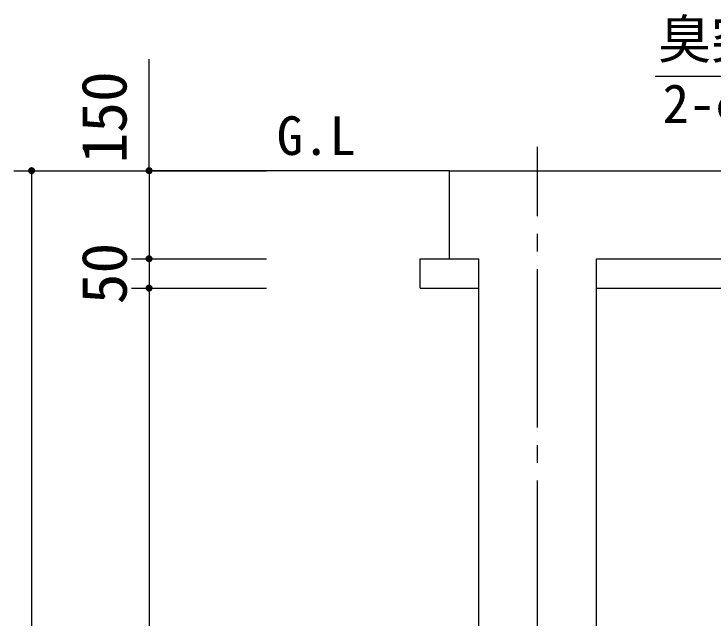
# Model space of a CAD drawing. Units: millimetres, scale not verified. Extents: x -8910 to 8910, y -6308 to 6308.
# Drawn here: x -659 to 533, y -2531 to -1502 of the extents above; entities that cross this region are included whole.
import ezdxf
from ezdxf.enums import TextEntityAlignment as Align

# ---------------------------------------------------------------- set-up
doc = ezdxf.new("R2010")
doc.units = ezdxf.units.MM
doc.header["$LTSCALE"] = 30
doc.linetypes.add('CHAIN2', pattern=[12, 9, -1, 1, -1])
for name, color, linetype, lineweight in [('0-0_製作', 5, 'Continuous', 25), ('0-1_空気管', 3, 'Continuous', 25), ('0-B_機器', 2, 'Continuous', 25), ('0-D_文字', 7, 'Continuous', 25), ('0-E_08', 2, 'Continuous', 25)]:
    doc.layers.add(name, color=color, linetype=linetype, lineweight=lineweight)
doc.styles.add('ＭＳ ゴシック', font='')
doc.styles.get('ＭＳ ゴシック').set_extended_font_data('MS Gothic')

msp = doc.modelspace()

# ---------------------------------------------------------------- linework, layer by layer
at = {"layer": '0-0_製作', "color": 2}
msp.add_line((-428.83, -1768.88), (-428.83, -1578.91), dxfattribs=at)
at = {"layer": '0-0_製作'}
for points in [[(-634.26, -1766.32), (-628.83, -1762.88), (-628.83, -1768.88)], [(-633.9, -1765.66), (-628.83, -1762.88), (-634.26, -1766.32)], [(-633.45, -1765.05), (-628.83, -1762.88), (-633.9, -1765.66)], [(-632.94, -1764.5), (-628.83, -1762.88), (-633.45, -1765.05)], [(-632.36, -1764.02), (-628.83, -1762.88), (-632.94, -1764.5)], [(-631.72, -1763.62), (-628.83, -1762.88), (-632.36, -1764.02)], [(-631.04, -1763.3), (-628.83, -1762.88), (-631.72, -1763.62)], [(-630.32, -1763.06), (-628.83, -1762.88), (-631.04, -1763.3)], [(-629.58, -1762.92), (-628.83, -1762.88), (-630.32, -1763.06)], [(-628.83, -1762.88), (-622.83, -1768.88), (-628.83, -1768.88)], [(-628.83, -1762.88), (-622.88, -1768.12), (-622.83, -1768.88)], [(-628.83, -1762.88), (-623.02, -1767.38), (-622.88, -1768.12)], [(-628.83, -1762.88), (-623.25, -1766.67), (-623.02, -1767.38)], [(-628.83, -1762.88), (-623.57, -1765.99), (-623.25, -1766.67)], [(-628.83, -1762.88), (-623.98, -1765.35), (-623.57, -1765.99)], [(-628.83, -1762.88), (-624.46, -1764.77), (-623.98, -1765.35)], [(-628.83, -1762.88), (-625.01, -1764.25), (-624.46, -1764.77)], [(-628.83, -1762.88), (-625.62, -1763.81), (-625.01, -1764.25)], [(-628.45, -1762.89), (-625.62, -1763.81), (-628.83, -1762.88)], [(-627.71, -1762.98), (-625.62, -1763.81), (-628.45, -1762.89)], [(-627.71, -1762.98), (-626.28, -1763.45), (-625.62, -1763.81)], [(-626.98, -1763.17), (-626.28, -1763.45), (-627.71, -1762.98)], [(-434.54, -1767.02), (-428.83, -1762.88), (-428.83, -1768.88)], [(-434.26, -1766.32), (-428.83, -1762.88), (-434.54, -1767.02)], [(-433.9, -1765.66), (-428.83, -1762.88), (-434.26, -1766.32)], [(-433.45, -1765.05), (-428.83, -1762.88), (-433.9, -1765.66)], [(-432.94, -1764.5), (-428.83, -1762.88), (-433.45, -1765.05)], [(-432.36, -1764.02), (-428.83, -1762.88), (-432.94, -1764.5)], [(-431.72, -1763.62), (-428.83, -1762.88), (-432.36, -1764.02)], [(-431.04, -1763.3), (-428.83, -1762.88), (-431.72, -1763.62)], [(-430.32, -1763.06), (-428.83, -1762.88), (-431.04, -1763.3)], [(-429.58, -1762.92), (-428.83, -1762.88), (-430.32, -1763.06)], [(-428.83, -1762.88), (-422.83, -1768.88), (-428.83, -1768.88)], [(-428.83, -1762.88), (-422.88, -1768.12), (-422.83, -1768.88)], [(-428.83, -1762.88), (-423.02, -1767.38), (-422.88, -1768.12)], [(-428.83, -1762.88), (-423.25, -1766.67), (-423.02, -1767.38)], [(-428.83, -1762.88), (-423.57, -1765.99), (-423.25, -1766.67)], [(-428.83, -1762.88), (-423.98, -1765.35), (-423.57, -1765.99)], [(-428.83, -1762.88), (-424.46, -1764.77), (-423.98, -1765.35)], [(-428.83, -1762.88), (-425.01, -1764.25), (-424.46, -1764.77)], [(-428.83, -1762.88), (-425.62, -1763.81), (-425.01, -1764.25)], [(-428.83, -1762.88), (-426.28, -1763.45), (-425.62, -1763.81)], [(-428.45, -1762.89), (-426.28, -1763.45), (-428.83, -1762.88)], [(-428.45, -1762.89), (-426.98, -1763.17), (-426.28, -1763.45)], [(-427.71, -1762.98), (-426.98, -1763.17), (-428.45, -1762.89)], [(-634.82, -1768.5), (-628.83, -1768.88), (-634.83, -1768.88)], [(-634.83, -1768.88), (-628.83, -1768.88), (-634.78, -1769.63)], [(-634.72, -1767.75), (-628.83, -1768.88), (-634.82, -1768.5)], [(-634.78, -1769.63), (-628.83, -1768.88), (-634.64, -1770.37)], [(-634.54, -1767.02), (-628.83, -1768.88), (-634.72, -1767.75)], [(-634.64, -1770.37), (-628.83, -1768.88), (-634.41, -1771.08)], [(-634.26, -1766.32), (-628.83, -1768.88), (-634.54, -1767.02)], [(-634.41, -1771.08), (-628.83, -1768.88), (-634.09, -1771.77)], [(-634.09, -1771.77), (-628.83, -1768.88), (-633.69, -1772.4)], [(-633.69, -1772.4), (-628.83, -1768.88), (-633.2, -1772.98)], [(-633.2, -1772.98), (-628.83, -1768.88), (-632.66, -1773.5)], [(-632.66, -1773.5), (-628.83, -1768.88), (-628.83, -1774.88)], [(-632.66, -1773.5), (-629.21, -1774.86), (-632.05, -1773.94)], [(-632.66, -1773.5), (-628.83, -1774.88), (-629.21, -1774.86)], [(-632.05, -1773.94), (-629.96, -1774.77), (-631.39, -1774.3)], [(-632.05, -1773.94), (-629.21, -1774.86), (-629.96, -1774.77)], [(-631.39, -1774.3), (-629.96, -1774.77), (-630.69, -1774.58)], [(-628.83, -1768.88), (-628.08, -1774.83), (-628.83, -1774.88)], [(-628.83, -1768.88), (-627.34, -1774.69), (-628.08, -1774.83)], [(-628.83, -1768.88), (-626.62, -1774.45), (-627.34, -1774.69)], [(-628.83, -1768.88), (-625.94, -1774.13), (-626.62, -1774.45)], [(-628.83, -1768.88), (-625.3, -1773.73), (-625.94, -1774.13)], [(-628.83, -1768.88), (-624.72, -1773.25), (-625.3, -1773.73)], [(-628.83, -1768.88), (-624.21, -1772.7), (-624.72, -1773.25)], [(-628.83, -1768.88), (-623.77, -1772.09), (-624.21, -1772.7)], [(-628.83, -1768.88), (-623.4, -1771.43), (-623.77, -1772.09)], [(-628.83, -1768.88), (-623.12, -1770.73), (-623.4, -1771.43)], [(-622.83, -1768.88), (-623.12, -1770.73), (-628.83, -1768.88)], [(-622.83, -1768.88), (-622.94, -1770), (-623.12, -1770.73)], [(-622.83, -1768.88), (-622.84, -1769.25), (-622.94, -1770)], [(-434.82, -1768.5), (-428.83, -1768.88), (-434.83, -1768.88)], [(-434.83, -1768.88), (-428.83, -1768.88), (-434.78, -1769.63)], [(-434.72, -1767.75), (-428.83, -1768.88), (-434.82, -1768.5)], [(-434.78, -1769.63), (-428.83, -1768.88), (-434.64, -1770.37)], [(-434.54, -1767.02), (-428.83, -1768.88), (-434.72, -1767.75)], [(-434.64, -1770.37), (-428.83, -1768.88), (-434.41, -1771.08)], [(-434.41, -1771.08), (-428.83, -1768.88), (-434.09, -1771.77)], [(-434.09, -1771.77), (-428.83, -1768.88), (-433.69, -1772.4)], [(-433.69, -1772.4), (-428.83, -1768.88), (-433.2, -1772.98)], [(-433.2, -1772.98), (-428.83, -1768.88), (-432.66, -1773.5)], [(-432.66, -1773.5), (-428.83, -1768.88), (-432.05, -1773.94)], [(-432.05, -1773.94), (-428.83, -1768.88), (-428.83, -1774.88)], [(-432.05, -1773.94), (-428.83, -1774.88), (-431.39, -1774.3)], [(-431.39, -1774.3), (-429.21, -1774.86), (-430.69, -1774.58)], [(-431.39, -1774.3), (-428.83, -1774.88), (-429.21, -1774.86)], [(-430.69, -1774.58), (-429.21, -1774.86), (-429.96, -1774.77)], [(-428.83, -1768.88), (-428.08, -1774.83), (-428.83, -1774.88)], [(-428.83, -1768.88), (-427.34, -1774.69), (-428.08, -1774.83)], [(-428.83, -1768.88), (-426.62, -1774.45), (-427.34, -1774.69)], [(-428.83, -1768.88), (-425.94, -1774.13), (-426.62, -1774.45)], [(-428.83, -1768.88), (-425.3, -1773.73), (-425.94, -1774.13)], [(-428.83, -1768.88), (-424.72, -1773.25), (-425.3, -1773.73)], [(-428.83, -1768.88), (-424.21, -1772.7), (-424.72, -1773.25)], [(-428.83, -1768.88), (-423.77, -1772.09), (-424.21, -1772.7)], [(-428.83, -1768.88), (-423.4, -1771.43), (-423.77, -1772.09)], [(-428.83, -1768.88), (-423.12, -1770.73), (-423.4, -1771.43)], [(-428.83, -1768.88), (-422.94, -1770), (-423.12, -1770.73)], [(-422.83, -1768.88), (-422.94, -1770), (-428.83, -1768.88)], [(-422.83, -1768.88), (-422.84, -1769.25), (-422.94, -1770)], [(-434.82, -1918.5), (-428.83, -1918.88), (-434.83, -1918.88)], [(-434.72, -1917.75), (-428.83, -1918.88), (-434.82, -1918.5)], [(-434.54, -1917.02), (-428.83, -1918.88), (-434.72, -1917.75)], [(-434.54, -1917.02), (-428.83, -1912.88), (-428.83, -1918.88)], [(-434.26, -1916.32), (-428.83, -1912.88), (-434.54, -1917.02)], [(-433.9, -1915.66), (-428.83, -1912.88), (-434.26, -1916.32)], [(-433.45, -1915.05), (-428.83, -1912.88), (-433.9, -1915.66)], [(-432.94, -1914.5), (-428.83, -1912.88), (-433.45, -1915.05)], [(-432.36, -1914.02), (-428.83, -1912.88), (-432.94, -1914.5)], [(-431.72, -1913.62), (-428.83, -1912.88), (-432.36, -1914.02)], [(-431.04, -1913.3), (-428.83, -1912.88), (-431.72, -1913.62)], [(-430.32, -1913.06), (-428.83, -1912.88), (-431.04, -1913.3)], [(-429.58, -1912.92), (-428.83, -1912.88), (-430.32, -1913.06)], [(-428.83, -1912.88), (-422.83, -1918.88), (-428.83, -1918.88)], [(-428.83, -1912.88), (-422.88, -1918.12), (-422.83, -1918.88)], [(-428.83, -1912.88), (-423.02, -1917.38), (-422.88, -1918.12)], [(-428.83, -1912.88), (-423.25, -1916.67), (-423.02, -1917.38)], [(-428.83, -1912.88), (-423.57, -1915.99), (-423.25, -1916.67)], [(-428.83, -1912.88), (-423.98, -1915.35), (-423.57, -1915.99)], [(-428.83, -1912.88), (-424.46, -1914.77), (-423.98, -1915.35)], [(-428.83, -1912.88), (-425.01, -1914.25), (-424.46, -1914.77)], [(-428.83, -1912.88), (-425.62, -1913.81), (-425.01, -1914.25)], [(-428.83, -1912.88), (-426.28, -1913.45), (-425.62, -1913.81)], [(-428.83, -1912.88), (-426.98, -1913.17), (-426.28, -1913.45)], [(-428.45, -1912.89), (-426.98, -1913.17), (-428.83, -1912.88)], [(-427.71, -1912.98), (-426.98, -1913.17), (-428.45, -1912.89)], [(-434.83, -1918.88), (-428.83, -1918.88), (-434.78, -1919.63)], [(-434.78, -1919.63), (-428.83, -1918.88), (-434.64, -1920.37)], [(-434.64, -1920.37), (-428.83, -1918.88), (-434.41, -1921.08)], [(-434.41, -1921.08), (-428.83, -1918.88), (-434.09, -1921.77)], [(-434.09, -1921.77), (-428.83, -1918.88), (-433.69, -1922.4)], [(-433.69, -1922.4), (-428.83, -1918.88), (-433.2, -1922.98)], [(-433.2, -1922.98), (-428.83, -1918.88), (-432.66, -1923.5)], [(-432.66, -1923.5), (-428.83, -1918.88), (-432.05, -1923.94)], [(-432.05, -1923.94), (-428.83, -1918.88), (-431.39, -1924.3)], [(-431.39, -1924.3), (-428.83, -1918.88), (-428.83, -1924.88)], [(-431.39, -1924.3), (-429.21, -1924.86), (-430.69, -1924.58)], [(-431.39, -1924.3), (-428.83, -1924.88), (-429.21, -1924.86)], [(-430.69, -1924.58), (-429.21, -1924.86), (-429.96, -1924.77)], [(-428.83, -1918.88), (-428.08, -1924.83), (-428.83, -1924.88)], [(-428.83, -1918.88), (-427.34, -1924.69), (-428.08, -1924.83)], [(-428.83, -1918.88), (-426.62, -1924.45), (-427.34, -1924.69)], [(-428.83, -1918.88), (-425.94, -1924.13), (-426.62, -1924.45)], [(-428.83, -1918.88), (-425.3, -1923.73), (-425.94, -1924.13)], [(-428.83, -1918.88), (-424.72, -1923.25), (-425.3, -1923.73)], [(-428.83, -1918.88), (-424.21, -1922.7), (-424.72, -1923.25)], [(-428.83, -1918.88), (-423.77, -1922.09), (-424.21, -1922.7)], [(-428.83, -1918.88), (-423.4, -1921.43), (-423.77, -1922.09)], [(-428.83, -1918.88), (-423.12, -1920.73), (-423.4, -1921.43)], [(-428.83, -1918.88), (-422.94, -1920), (-423.12, -1920.73)], [(-422.83, -1918.88), (-422.94, -1920), (-428.83, -1918.88)], [(-422.83, -1918.88), (-422.84, -1919.25), (-422.94, -1920)], [(-434.54, -1967.02), (-428.83, -1962.88), (-428.83, -1968.88)], [(-434.26, -1966.32), (-428.83, -1962.88), (-434.54, -1967.02)], [(-433.9, -1965.66), (-428.83, -1962.88), (-434.26, -1966.32)], [(-433.45, -1965.05), (-428.83, -1962.88), (-433.9, -1965.66)], [(-432.94, -1964.5), (-428.83, -1962.88), (-433.45, -1965.05)], [(-432.36, -1964.02), (-428.83, -1962.88), (-432.94, -1964.5)], [(-431.72, -1963.62), (-428.83, -1962.88), (-432.36, -1964.02)], [(-431.04, -1963.3), (-428.83, -1962.88), (-431.72, -1963.62)], [(-430.32, -1963.06), (-428.83, -1962.88), (-431.04, -1963.3)], [(-429.58, -1962.92), (-428.83, -1962.88), (-430.32, -1963.06)], [(-428.83, -1962.88), (-422.83, -1968.88), (-428.83, -1968.88)], [(-428.83, -1962.88), (-422.88, -1968.12), (-422.83, -1968.88)], [(-428.83, -1962.88), (-423.02, -1967.38), (-422.88, -1968.12)], [(-428.83, -1962.88), (-423.25, -1966.67), (-423.02, -1967.38)], [(-428.83, -1962.88), (-423.57, -1965.99), (-423.25, -1966.67)], [(-428.83, -1962.88), (-423.98, -1965.35), (-423.57, -1965.99)], [(-428.83, -1962.88), (-424.46, -1964.77), (-423.98, -1965.35)], [(-428.83, -1962.88), (-425.01, -1964.25), (-424.46, -1964.77)], [(-428.83, -1962.88), (-425.62, -1963.81), (-425.01, -1964.25)], [(-428.83, -1962.88), (-426.28, -1963.45), (-425.62, -1963.81)], [(-428.83, -1962.88), (-426.98, -1963.17), (-426.28, -1963.45)], [(-428.45, -1962.89), (-426.98, -1963.17), (-428.83, -1962.88)], [(-427.71, -1962.98), (-426.98, -1963.17), (-428.45, -1962.89)], [(-434.82, -1968.5), (-428.83, -1968.88), (-434.83, -1968.88)], [(-434.83, -1968.88), (-428.83, -1968.88), (-434.78, -1969.63)], [(-434.72, -1967.75), (-428.83, -1968.88), (-434.82, -1968.5)], [(-434.78, -1969.63), (-428.83, -1968.88), (-434.64, -1970.37)], [(-434.54, -1967.02), (-428.83, -1968.88), (-434.72, -1967.75)], [(-434.64, -1970.37), (-428.83, -1968.88), (-434.41, -1971.08)], [(-434.41, -1971.08), (-428.83, -1968.88), (-434.09, -1971.77)], [(-434.09, -1971.77), (-428.83, -1968.88), (-433.69, -1972.4)], [(-433.69, -1972.4), (-428.83, -1968.88), (-433.2, -1972.98)], [(-433.2, -1972.98), (-428.83, -1968.88), (-432.66, -1973.5)], [(-432.66, -1973.5), (-428.83, -1968.88), (-432.05, -1973.94)], [(-432.05, -1973.94), (-428.83, -1968.88), (-431.39, -1974.3)], [(-431.39, -1974.3), (-428.83, -1968.88), (-428.83, -1974.88)], [(-431.39, -1974.3), (-429.21, -1974.86), (-430.69, -1974.58)], [(-431.39, -1974.3), (-428.83, -1974.88), (-429.21, -1974.86)], [(-430.69, -1974.58), (-429.21, -1974.86), (-429.96, -1974.77)], [(-428.83, -1968.88), (-428.08, -1974.83), (-428.83, -1974.88)], [(-428.83, -1968.88), (-427.34, -1974.69), (-428.08, -1974.83)], [(-428.83, -1968.88), (-426.62, -1974.45), (-427.34, -1974.69)], [(-428.83, -1968.88), (-425.94, -1974.13), (-426.62, -1974.45)], [(-428.83, -1968.88), (-425.3, -1973.73), (-425.94, -1974.13)], [(-428.83, -1968.88), (-424.72, -1973.25), (-425.3, -1973.73)], [(-428.83, -1968.88), (-424.21, -1972.7), (-424.72, -1973.25)], [(-428.83, -1968.88), (-423.77, -1972.09), (-424.21, -1972.7)], [(-428.83, -1968.88), (-423.4, -1971.43), (-423.77, -1972.09)], [(-428.83, -1968.88), (-423.12, -1970.73), (-423.4, -1971.43)], [(-428.83, -1968.88), (-422.94, -1970), (-423.12, -1970.73)], [(-422.83, -1968.88), (-422.94, -1970), (-428.83, -1968.88)], [(-422.83, -1968.88), (-422.84, -1969.25), (-422.94, -1970)]]:
    msp.add_solid(points, dxfattribs=at)
at = {"layer": '0-B_機器'}
for p, q in [((-658.83, -1768.88), (-228.83, -1768.88)), ((-628.83, -1768.88), (-628.83, -4308.85)), ((-458.83, -1768.88), (-228.83, -1768.88)), ((-428.83, -1768.85), (82.66, -1768.85)), ((-428.83, -1768.88), (-428.83, -1918.88)), ((82.66, -1768.88), (2890.75, -1768.88)), ((82.66, -1918.88), (82.66, -1768.88)), ((-458.83, -1918.88), (-228.83, -1918.88)), ((-428.83, -1918.88), (-428.83, -1968.88)), ((332.66, -1918.88), (1057.66, -1918.88)), ((-458.83, -1968.88), (-228.83, -1968.88)), ((-428.83, -1968.88), (-428.83, -3958.85)), ((32.66, -1968.88), (132.66, -1968.88)), ((332.66, -1968.88), (1057.66, -1968.88))]:
    msp.add_line(p, q, dxfattribs=at)
msp.add_lwpolyline([(32.66, -1968.88), (32.66, -1918.88), (132.66, -1918.88)], dxfattribs=at)
at = {"layer": '0-D_文字', "color": 3}
msp.add_line((714.93, -1608.54), (432.97, -1608.54), dxfattribs=at)
at = {"layer": '0-E_08', "linetype": 'CHAIN2'}
msp.add_line((232.66, -4366.51), (232.66, -1728.4), dxfattribs=at)
at = {"layer": '0-E_08'}
for p, q in [((132.66, -3958.85), (132.66, -1918.88)), ((332.66, -3958.85), (332.66, -1918.88))]:
    msp.add_line(p, q, dxfattribs=at)

# ---------------------------------------------------------------- texts
at = {"layer": '0-0_製作', "color": 4, "style": 'ＭＳ ゴシック'}
for s, p in [('150', (-444.11, -1756.62)), ('50', (-443.83, -1996.38))]:
    msp.add_text(s, height=76.98, rotation=90, dxfattribs=at).set_placement(p, align=Align.BOTTOM_LEFT)
at = {"layer": '0-1_空気管', "color": 4, "style": 'ＭＳ ゴシック'}
msp.add_text('G.L', height=65.98, dxfattribs=at).set_placement((-211.54, -1761.98), align=Align.BOTTOM_LEFT)
at = {"layer": '0-D_文字', "color": 4, "style": 'ＭＳ ゴシック'}
for s, p in [('臭突口', (437.97, -1597.54)), ('2-φ65', (445.56, -1707.34))]:
    msp.add_text(s, height=65.98, dxfattribs=at).set_placement(p, align=Align.BOTTOM_LEFT)

doc.saveas('drawing.dxf')
